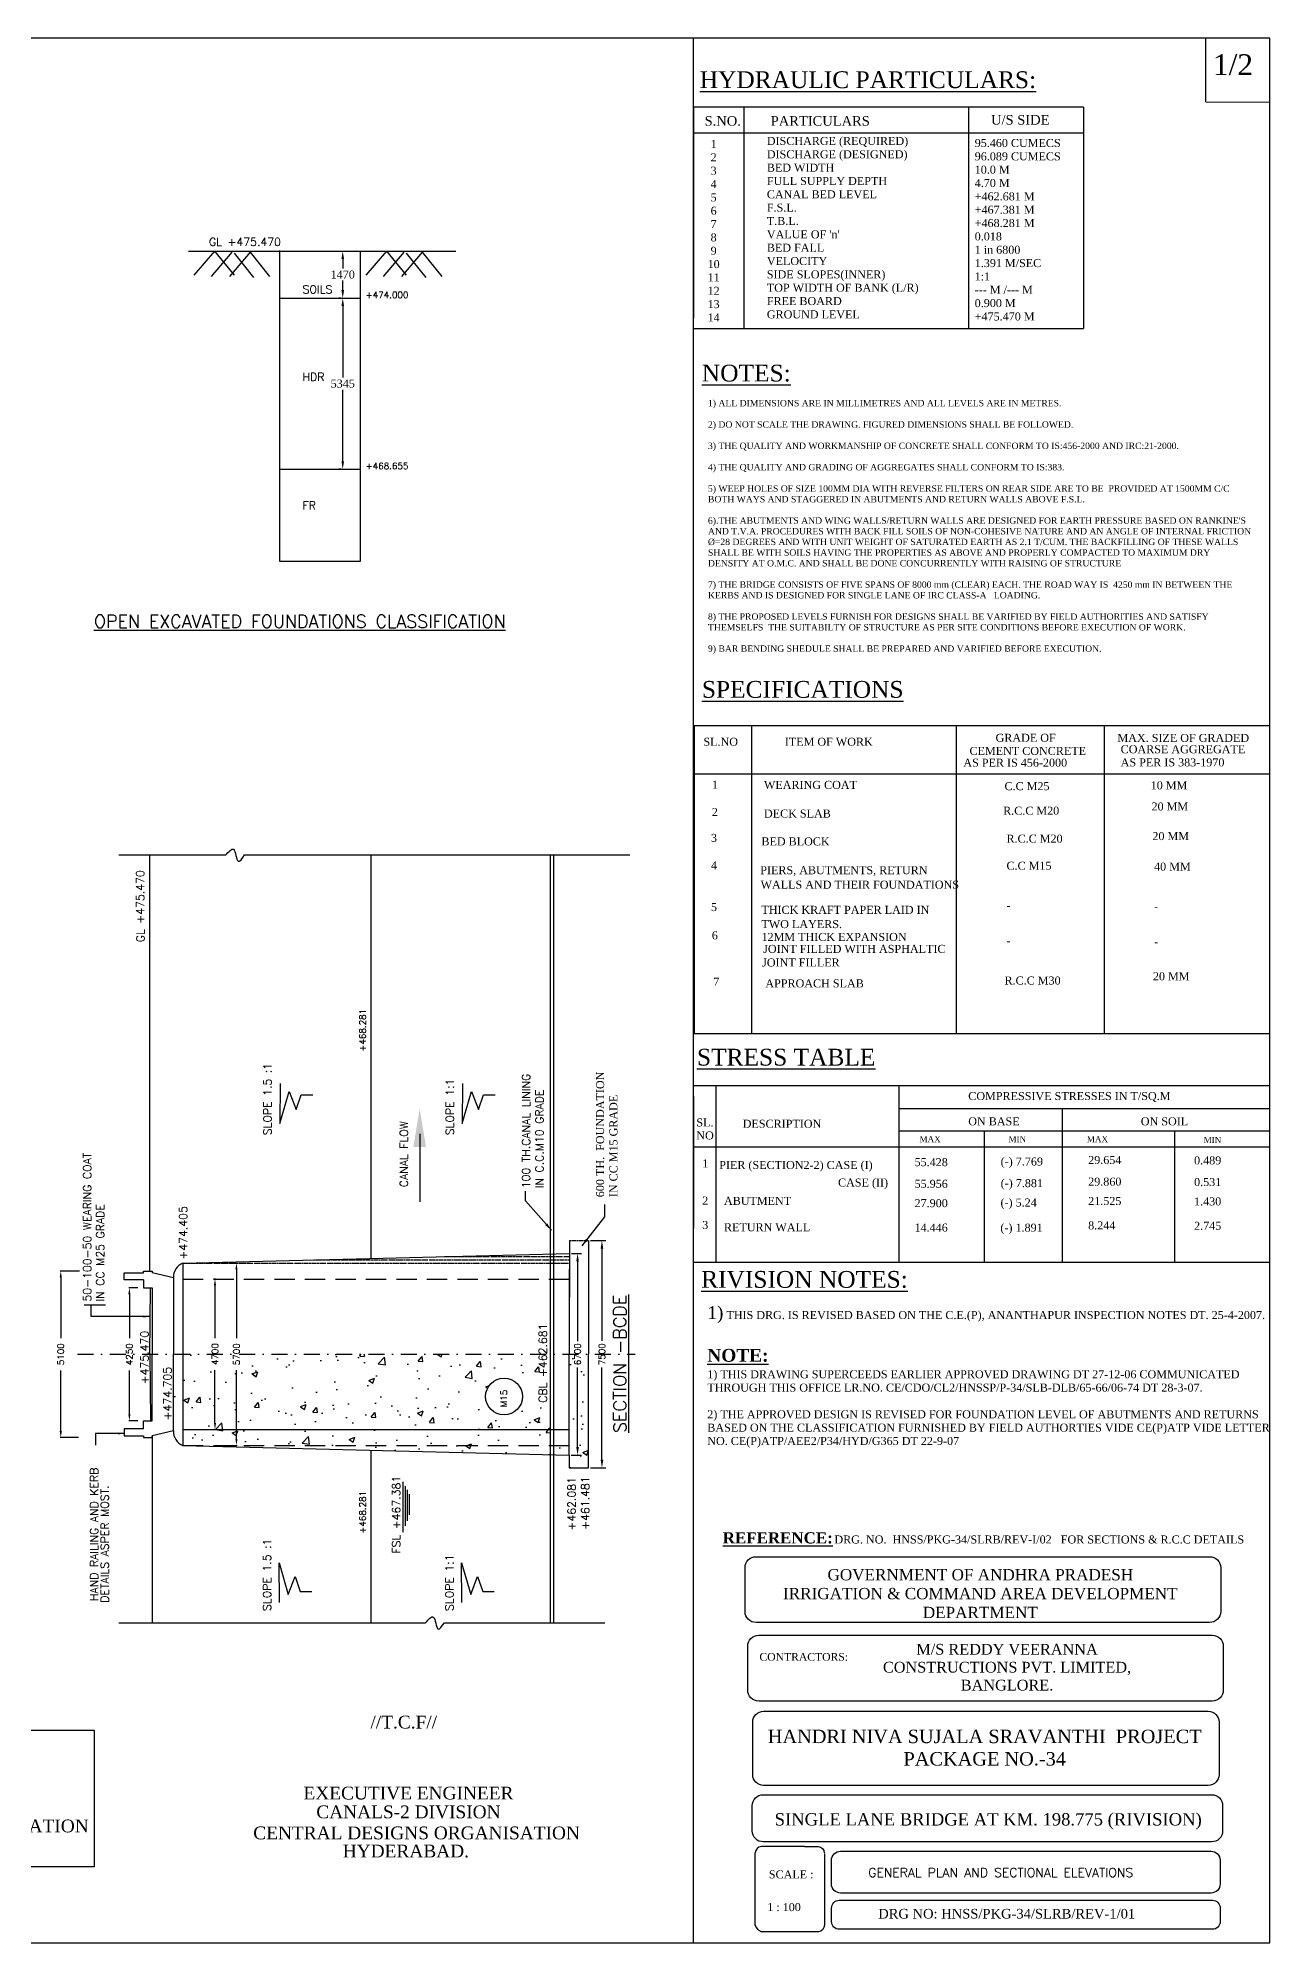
# Model space of a CAD drawing. Header units: millimetres. Extents: x -1426 to 1182, y 579 to 1915.
# Drawn here: x -674 to -290, y 1277 to 1872 of the extents above; entities that cross this region are included whole.
import ezdxf
from ezdxf.enums import TextEntityAlignment as Align

# ---------------------------------------------------------------- set-up
doc = ezdxf.new("R2010")
doc.units = ezdxf.units.MM
for name, pattern in [('DASHDOT', [1, 0.5, -0.25, 0, -0.25]), ('DASHDOTX2', [2, 1, -0.5, 0, -0.5]), ('HIDDEN', [9.525, 6.35, -3.175])]:
    doc.linetypes.add(name, pattern=pattern)
doc.layers.add('SHEET', color=3, linetype='Continuous')
doc.styles.add('ROMANS', font='romans')
doc.styles.add('ROMANT', font='romant')
doc.styles.get("Standard").update_dxf_attribs({"font": 'times.ttf'})
doc.styles.add('style1', font='romans.shx')
doc.styles.add('TIMES NEW ROMAN', font='times.ttf')
doc.dimstyles.new('ISO-25', dxfattribs={"dimtxt": 2.5, "dimasz": 2.5, "dimexe": 1.25, "dimexo": 0.625, "dimtad": 0, "dimtih": 1, "dimtoh": 1, "dimlfac": 100, "dimtxsty": 'TIMES NEW ROMAN', "dimcen": 2.5, "dimadec": 0, "dimazin": 0, "dimtfac": 1, "dimtmove": 0, "dimatfit": 3, "dimfxl": 1, "dimarcsym": 0})
doc.dimstyles.get("Standard").update_dxf_attribs({"dimtxt": 2, "dimasz": 2.5, "dimexe": 0.18, "dimexo": 0.18, "dimgap": 1.5, "dimtad": 0, "dimtih": 1, "dimtoh": 1, "dimdec": 0, "dimlfac": 100, "dimzin": 0, "dimdsep": 46, "dimtxsty": 'ROMANS', "dimcen": 0.09, "dimadec": 0, "dimazin": 0, "dimtfac": 1, "dimtdec": 0, "dimtofl": 0, "dimtmove": 1, "dimatfit": 1, "dimfxl": 1, "dimtolj": 1, "dimtzin": 0, "dimarcsym": 0})
doc.dimstyles.new('STANDARD$0', dxfattribs={"dimscale": 88.888889, "dimtxt": 0.02, "dimasz": 0.02, "dimexe": 0.1, "dimexo": 0.1, "dimgap": 0.09, "dimtad": 2, "dimtih": 1, "dimtoh": 1, "dimdec": 0, "dimzin": 1, "dimdsep": 46, "dimtxsty": 'Standard', "dimcen": 0.09, "dimadec": 0, "dimazin": 0, "dimtfac": 1, "dimtdec": 4, "dimtofl": 0, "dimtmove": 0, "dimatfit": 3, "dimfxl": 1, "dimtolj": 1, "dimtzin": 1, "dimarcsym": 0})
doc.dimstyles.new('STANDARD$7', dxfattribs={"dimtxt": 2, "dimasz": 2, "dimexe": 1.25, "dimexo": 0.625, "dimtad": 1, "dimdec": 0, "dimlfac": 0.5, "dimdsep": 46, "dimtxsty": 'Standard', "dimcen": 2.5, "dimadec": 0, "dimazin": 0, "dimtfac": 1, "dimtdec": 0, "dimtmove": 0, "dimatfit": 3, "dimfxl": 1, "dimtolj": 1, "dimtzin": 0, "dimarcsym": 0})
pattern_1 = [(50, (-1741.28, 115.57), (182.185, -15.939), [19.05, -209.55]), (355, (-1741.28, 115.57), (-35.243, 191.057), [15.24, -167.64]), (100.451, (-1726.1, 114.25), (146.943, 175.117), [16.19, -178.09]), (46.184, (-1741.28, 166.37), (271.08, -42.042), [28.575, -314.325]), (96.636, (-1718.7, 162.87), (237.404, 247.426), [24.285, -267.135]), (351.184, (-1741.28, 166.37), (237.405, 247.425), [22.86, -251.46]), (21, (-1715.88, 153.67), (151.615, -102.266), [19.05, -209.55]), (326, (-1715.88, 153.67), (61.802, 184.188), [15.24, -167.64]), (71.451, (-1703.24, 145.15), (213.416, 81.923), [16.19, -178.09]), (37.5, (-1741.28, 115.574), (3.0886, 84.555), [0, -165.608, 0, -170.18, 0, -168.275]), (7.5, (-1741.28, 115.57), (66.8197, 100.1806), [0, -97.028, 0, -161.798, 0, -64.135]), (327.5, (-1797.92, 115.574), (135.5906, -5.7287), [0, -63.5, 0, -198.12, 0, -262.89]), (317.5, (-1823.32, 115.57), (148.129, 25.4265), [0, -82.55, 0, -131.572, 0, -186.69])]

# ---------------------------------------------------------------- blocks, each defined once
blk = doc.blocks.new('*D78')
at = {"color": 0, "lineweight": -2, "transparency": 16777216}
for p, q in [((-661.6, 1486.59), (-667.6, 1486.59)), ((-667.42, 1484.59), (-667.42, 1465.61)), ((-667.42, 1436.59), (-667.42, 1455.56)), ((-661.85, 1434.59), (-667.6, 1434.59))]:
    blk.add_line(p, q, dxfattribs=at)
at = {"color": 0, "transparency": 16777216}
for points in [[(-667.75, 1484.59), (-667.08, 1484.59), (-667.42, 1486.59)], [(-667.75, 1436.59), (-667.08, 1436.59), (-667.42, 1434.59)]]:
    blk.add_solid(points, dxfattribs=at)
at = {"layer": 'Defpoints', "color": 0, "transparency": 16777216}
for p in [(-661.42, 1486.59), (-667.42, 1434.59), (-661.67, 1434.59)]:
    blk.add_point(p, dxfattribs=at)
at = {"color": 0, "transparency": 16777216, "insert": (-667.42, 1460.59), "char_height": 2, "attachment_point": 5, "rotation": 90, "style": 'ROMANS'}
blk.add_mtext('\\A1;5100', dxfattribs=at)
blk = doc.blocks.new('*D79')
at = {"color": 0, "lineweight": -2, "transparency": 16777216}
for p, q in [((-614.79, 1489.09), (-612.36, 1489.09)), ((-612.54, 1487.09), (-612.54, 1465.63)), ((-612.54, 1434.13), (-612.54, 1455.59)), ((-614.79, 1432.13), (-612.36, 1432.13))]:
    blk.add_line(p, q, dxfattribs=at)
at = {"color": 0, "transparency": 16777216}
for points in [[(-612.88, 1487.09), (-612.21, 1487.09), (-612.54, 1489.09)], [(-612.88, 1434.13), (-612.21, 1434.13), (-612.54, 1432.13)]]:
    blk.add_solid(points, dxfattribs=at)
at = {"layer": 'Defpoints', "color": 0, "transparency": 16777216}
for p in [(-614.85, 1489.09), (-612.54, 1489.09), (-614.85, 1432.13)]:
    blk.add_point(p, dxfattribs=at)
at = {"color": 0, "transparency": 16777216, "insert": (-612.54, 1460.61), "char_height": 2, "attachment_point": 5, "rotation": 90, "style": 'ROMANS'}
blk.add_mtext('\\A1;5700', dxfattribs=at)
blk = doc.blocks.new('*D80')
at = {"color": 0, "lineweight": -2, "transparency": 16777216}
for p, q in [((-619.73, 1484.13), (-619.07, 1484.13)), ((-619.25, 1482.13), (-619.25, 1465.66)), ((-619.25, 1439.13), (-619.25, 1455.61)), ((-619.73, 1437.13), (-619.07, 1437.13))]:
    blk.add_line(p, q, dxfattribs=at)
at = {"color": 0, "transparency": 16777216}
for points in [[(-619.58, 1482.13), (-618.91, 1482.13), (-619.25, 1484.13)], [(-619.58, 1439.13), (-618.91, 1439.13), (-619.25, 1437.13)]]:
    blk.add_solid(points, dxfattribs=at)
at = {"layer": 'Defpoints', "color": 0, "transparency": 16777216}
for p in [(-619.8, 1484.13), (-619.25, 1484.13), (-619.8, 1437.13)]:
    blk.add_point(p, dxfattribs=at)
at = {"color": 0, "transparency": 16777216, "insert": (-619.25, 1460.63), "char_height": 2, "attachment_point": 5, "rotation": 90, "style": 'ROMANS'}
blk.add_mtext('\\A1;4700', dxfattribs=at)
blk = doc.blocks.new('*D81')
at = {"color": 0, "lineweight": -2, "transparency": 16777216}
for p, q in [((-643.37, 1481.34), (-646.16, 1481.34)), ((-645.98, 1479.34), (-645.98, 1465.61)), ((-645.98, 1441.84), (-645.98, 1455.56)), ((-643.37, 1439.84), (-646.16, 1439.84))]:
    blk.add_line(p, q, dxfattribs=at)
at = {"color": 0, "transparency": 16777216}
for points in [[(-646.32, 1479.34), (-645.65, 1479.34), (-645.98, 1481.34)], [(-646.32, 1441.84), (-645.65, 1441.84), (-645.98, 1439.84)]]:
    blk.add_solid(points, dxfattribs=at)
at = {"layer": 'Defpoints', "color": 0, "transparency": 16777216}
for p in [(-645.98, 1481.34), (-643.31, 1481.34), (-643.31, 1439.84)]:
    blk.add_point(p, dxfattribs=at)
at = {"color": 0, "transparency": 16777216, "insert": (-645.98, 1460.59), "char_height": 2, "attachment_point": 5, "rotation": 90, "style": 'ROMANS'}
blk.add_mtext('\\A1;4250', dxfattribs=at)
blk = doc.blocks.new('*D149')
at = {"color": 0, "lineweight": -2, "transparency": 16777216}
for p, q in [((-578.71, 1805.21), (-578.09, 1805.21)), ((-579.34, 1802.71), (-579.34, 1799.76)), ((-579.34, 1793.01), (-579.34, 1795.96)), ((-579.96, 1790.51), (-580.59, 1790.51))]:
    blk.add_line(p, q, dxfattribs=at)
at = {"color": 0, "transparency": 16777216}
for points in [[(-579.75, 1802.71), (-578.92, 1802.71), (-579.34, 1805.21)], [(-579.75, 1793.01), (-578.92, 1793.01), (-579.34, 1790.51)]]:
    blk.add_solid(points, dxfattribs=at)
at = {"layer": 'Defpoints', "color": 0, "transparency": 16777216}
for p in [(-579.34, 1805.21), (-579.34, 1790.51), (-579.34, 1790.51)]:
    blk.add_point(p, dxfattribs=at)
at = {"color": 0, "transparency": 16777216, "insert": (-579.34, 1797.86), "char_height": 2.5, "attachment_point": 5, "style": 'TIMES NEW ROMAN'}
blk.add_mtext('1470', dxfattribs=at)
blk = doc.blocks.new('*D150')
at = {"color": 0, "lineweight": -2, "transparency": 16777216}
for p, q in [((-579.96, 1790.51), (-580.59, 1790.51)), ((-579.34, 1788.01), (-579.34, 1765.69)), ((-579.34, 1739.56), (-579.34, 1761.89)), ((-579.96, 1737.06), (-580.59, 1737.06))]:
    blk.add_line(p, q, dxfattribs=at)
at = {"color": 0, "transparency": 16777216}
for points in [[(-579.75, 1788.01), (-578.92, 1788.01), (-579.34, 1790.51)], [(-579.75, 1739.56), (-578.92, 1739.56), (-579.34, 1737.06)]]:
    blk.add_solid(points, dxfattribs=at)
at = {"layer": 'Defpoints', "color": 0, "transparency": 16777216}
for p in [(-579.34, 1790.51), (-579.34, 1737.06), (-579.34, 1737.06)]:
    blk.add_point(p, dxfattribs=at)
at = {"color": 0, "transparency": 16777216, "insert": (-579.34, 1763.79), "char_height": 2.5, "attachment_point": 5, "style": 'TIMES NEW ROMAN'}
blk.add_mtext('5345', dxfattribs=at)
blk = doc.blocks.new('A$C5CE42FFD')
at = {"insert": (-67.36, 16.46), "char_height": 3.36, "width": 83.9077, "attachment_point": 2}
blk.add_mtext('M/S REDDY VEERANNA CONSTRUCTIONS PVT. LIMITED, BANGLORE. ', dxfattribs=at)

msp = doc.modelspace()

# ---------------------------------------------------------------- hatches: boundary and pattern name
at = {"linetype": 'DASHDOTX2', "ltscale": 5}
h = msp.add_hatch(dxfattribs=at)
h.set_pattern_fill('AR-CONC', color=256, scale=0.1, style=0)
h.set_pattern_definition([(50, (0, 0), (18.21847, -1.59391), [1.905, -20.955]), (355, (0, 0), (-3.52428, 19.10566), [1.524, -16.764]), (100.451, (1.518, -0.133), (14.69425, 17.51167), [1.619, -17.809]), (46.1842, (0, 5.08), (27.1079, -4.20423), [2.8575, -31.4325]), (96.6356, (2.26, 4.73), (23.74042, 24.74256), [2.4285, -26.7135]), (351.184, (0, 5.08), (23.74046, 24.7425), [2.286, -25.146]), (21, (2.54, 3.81), (15.16149, -10.22655), [1.905, -20.955]), (326, (2.54, 3.81), (6.1802, 18.4188), [1.524, -16.764]), (71.4514, (3.803, 2.958), (21.34165, 8.19229), [1.619, -17.809]), (37.5, (0, 0), (0.30886, 8.455504), [0, -16.5608, 0, -17.018, 0, -16.8275]), (7.5, (0, 0), (6.681966, 10.01806), [0, -9.7028, 0, -16.1798, 0, -6.4135]), (327.5, (-5.664, 0), (13.55906, -0.572874), [0, -6.35, 0, -19.812, 0, -26.289]), (317.5, (-8.204, 0), (14.81292, 2.54265), [0, -8.255, 0, -13.1572, 0, -18.669])])
h.paths.add_polyline_path([(-629.24105, 1460.60918), (-629.24105, 1437.13122), (-514.53233, 1437.13122), (-514.53233, 1460.60918)])
h.paths.add_polyline_path([(-523.20726, 1447.38614, -1), (-534.71108, 1447.38614, -1)], flags=16)
h.paths.add_polyline_path([(-629.24105, 1460.60918), (-632.24105, 1460.60918), (-632.22334, 1436.69783, 0.318230354), (-629.24105, 1432.13122)])
h.paths.add_polyline_path([(-629.24105, 1437.13122), (-629.24105, 1432.13122), (-514.53233, 1432.13122), (-514.53233, 1437.13122)])
h.paths.add_polyline_path([(-629.24105, 1432.13122), (-514.53233, 1429.27959), (-514.53233, 1432.13122)])
h.paths.add_polyline_path([(-502.53233, 1460.60918), (-508.56417, 1460.60918), (-508.56422, 1460.53382), (-508.56422, 1429.13122), (-508.56422, 1425.13122), (-502.53233, 1425.13122)])
h.paths.add_polyline_path([(-513.53233, 1432.13122), (-513.53233, 1429.25473), (-508.56422, 1429.13122), (-508.56422, 1432.13122)])
h.paths.add_polyline_path([(-508.56422, 1437.13122), (-513.53233, 1437.13122), (-513.53233, 1432.13122), (-508.56422, 1432.13122)])
h.paths.add_polyline_path([(-614.0444, 1456.58537), (-614.0444, 1464.63299), (-611.0444, 1464.63299), (-611.0444, 1456.58537)], flags=9)
h.paths.add_polyline_path([(-620.74683, 1456.60741), (-620.74683, 1464.65503), (-617.74683, 1464.65503), (-617.74683, 1456.60741)], flags=9)
h.paths.add_polyline_path([(-527.53852, 1443.88932), (-527.53852, 1450.31789), (-530.53852, 1450.31789), (-530.53852, 1443.88932)], flags=8)
h.paths.add_polyline_path([(-514.97187, 1445.17534), (-514.97187, 1473.092), (-518.72187, 1473.092), (-518.72187, 1445.17534)], flags=9)
h.paths.add_polyline_path([(-507.49303, 1456.63299), (-507.49303, 1464.58537), (-504.49303, 1464.58537), (-504.49303, 1456.63299)], flags=9)
h = msp.add_hatch()
h.set_pattern_fill('AR-CONC', color=256, style=0)
h.set_pattern_definition(pattern_1)
h.paths.add_polyline_path([(-570.97294, 1460.60918), (-629.24105, 1460.60918), (-629.24105, 1437.13122), (-570.97294, 1437.13122)])
h.paths.add_polyline_path([(-591.36789, 1441.63423, -1), (-591.36789, 1453.13805, -1)], flags=16)
h.paths.add_polyline_path([(-570.97294, 1437.13122), (-629.24105, 1437.13122), (-629.24105, 1432.13122), (-570.97294, 1432.13122)])
h.paths.add_polyline_path([(-629.24105, 1432.13122), (-576.94104, 1429.43958), (-576.94104, 1432.13122)])
h.paths.add_polyline_path([(-620.74683, 1456.60741), (-620.74683, 1464.65503), (-617.74683, 1464.65503), (-617.74683, 1456.60741)], flags=9)
h.paths.add_polyline_path([(-614.0444, 1456.58537), (-614.0444, 1464.63299), (-611.0444, 1464.63299), (-611.0444, 1456.58537)], flags=9)
h.paths.add_polyline_path([(-589.94723, 1443.88932), (-589.94723, 1450.31789), (-592.94723, 1450.31789), (-592.94723, 1443.88932)], flags=8)
h.paths.add_polyline_path([(-577.38059, 1445.17534), (-577.38059, 1471.42534), (-581.13059, 1471.42534), (-581.13059, 1445.17534)], flags=9)
h = msp.add_hatch()
h.set_pattern_fill('AR-CONC', color=256, style=0)
h.set_pattern_definition(pattern_1)
h.paths.add_polyline_path([(-570.97294, 1460.60918), (-629.24105, 1460.60918), (-629.24105, 1437.13122), (-570.97294, 1437.13122)])
h.paths.add_polyline_path([(-591.36789, 1441.63423, -1), (-591.36789, 1453.13805, -1)], flags=16)
h.paths.add_polyline_path([(-570.97294, 1437.13122), (-629.24105, 1437.13122), (-629.24105, 1432.13122), (-570.97294, 1432.13122)])
h.paths.add_polyline_path([(-629.24105, 1432.13122), (-576.94104, 1429.43958), (-576.94104, 1432.13122)])
h.paths.add_polyline_path([(-620.74683, 1456.60741), (-620.74683, 1464.65503), (-617.74683, 1464.65503), (-617.74683, 1456.60741)], flags=9)
h.paths.add_polyline_path([(-614.0444, 1456.58537), (-614.0444, 1464.63299), (-611.0444, 1464.63299), (-611.0444, 1456.58537)], flags=9)
h.paths.add_polyline_path([(-589.94723, 1443.88932), (-589.94723, 1450.31789), (-592.94723, 1450.31789), (-592.94723, 1443.88932)], flags=8)
h.paths.add_polyline_path([(-577.38059, 1445.17534), (-577.38059, 1471.42534), (-581.13059, 1471.42534), (-581.13059, 1445.17534)], flags=9)
h = msp.add_hatch()
h.set_pattern_fill('AR-CONC', color=256, scale=0.75, style=0)
h.set_pattern_definition([(50, (-1741.28, 115.57), (136.6385, -11.954), [14.2875, -157.1625]), (355, (-1741.28, 115.57), (-26.432, 143.292), [11.43, -125.73]), (100.451, (-1729.89, 114.58), (110.207, 131.338), [12.143, -133.567]), (46.184, (-1741.28, 153.67), (203.31, -31.532), [21.431, -235.744]), (96.636, (-1724.34, 151.05), (178.053, 185.57), [18.214, -200.351]), (351.184, (-1741.28, 153.67), (178.053, 185.57), [17.145, -188.595]), (21, (-1722.23, 144.15), (113.711, -76.699), [14.287, -157.162]), (326, (-1722.23, 144.15), (46.352, 138.141), [11.43, -125.73]), (71.451, (-1712.75, 137.76), (160.062, 61.442), [12.143, -133.567]), (37.5, (-1741.28, 115.574), (2.3165, 63.4163), [0, -124.206, 0, -127.635, 0, -126.2062]), (7.5, (-1741.28, 115.574), (50.1147, 75.1354), [0, -72.771, 0, -121.3485, 0, -48.1013]), (327.5, (-1783.76, 115.574), (101.693, -4.2966), [0, -47.625, 0, -148.59, 0, -197.1675]), (317.5, (-1802.81, 115.57), (111.097, 19.07), [0, -61.9125, 0, -98.679, 0, -140.0175])])
h.paths.add_polyline_path([(-629.24105, 1432.13122), (-576.94104, 1428.19304), (-576.94104, 1432.13122)])

# ---------------------------------------------------------------- linework, layer by layer
for p, q in [((-289.73557, 1871.72662), (-1425.53329, 1871.72662)), ((-469.73557, 1276.72662), (-469.73557, 1871.72662)), ((-309.73557, 1851.85162), (-309.73557, 1871.72662)), ((-289.73557, 1276.72662), (-289.73557, 1871.72662)), ((-309.73557, 1851.85162), (-289.73557, 1851.75552)), ((-469.73557, 1850.1484), (-469.73557, 1784.22408)), ((-347.93693, 1850.1484), (-469.73557, 1850.1484)), ((-454.01429, 1850.1484), (-454.01429, 1781.04425)), ((-383.8762, 1850.1484), (-383.8762, 1781.04425)), ((-347.93693, 1850.1484), (-347.93693, 1781.04425)), ((-347.93693, 1842.05931), (-469.73557, 1842.05931)), ((-627.53133, 1805.21404), (-597.79392, 1805.21404)), ((-619.40511, 1805.21404), (-625.86911, 1797.66099)), ((-614.01844, 1804.8553), (-620.48244, 1797.30226)), ((-619.40511, 1805.21404), (-613.30022, 1797.66099)), ((-608.27267, 1804.8553), (-614.73667, 1797.30226)), ((-613.30022, 1804.49657), (-607.19533, 1796.94352)), ((-612.64817, 1805.21404), (-573.75503, 1805.21404)), ((-608.27267, 1804.8553), (-602.16778, 1797.30226)), ((-599.08722, 1805.32871), (-599.08722, 1708.36404)), ((-573.75503, 1708.36404), (-573.75503, 1805.21404)), ((-573.75503, 1805.21404), (-544.01762, 1805.21404)), ((-565.62881, 1805.21404), (-572.09281, 1797.66099)), ((-560.24215, 1804.8553), (-566.70615, 1797.30226)), ((-565.62881, 1805.21404), (-559.52392, 1797.66099)), ((-554.49637, 1804.8553), (-560.96037, 1797.30226)), ((-559.52392, 1804.49657), (-553.41904, 1796.94352)), ((-554.49637, 1804.8553), (-548.39148, 1797.30226)), ((-599.08722, 1790.51404), (-573.75503, 1790.51404)), ((-469.73557, 1781.04425), (-347.93693, 1781.04425)), ((-599.08722, 1737.06404), (-573.75503, 1737.06404)), ((-599.08722, 1708.36404), (-573.75503, 1708.36404)), ((-469.73557, 1656.99724), (-289.73557, 1656.99724)), ((-469.56931, 1656.99724), (-469.56931, 1560.78169)), ((-451.6887, 1656.99724), (-451.6887, 1560.78169)), ((-387.71067, 1656.99724), (-387.71067, 1560.78169)), ((-341.50929, 1656.99724), (-341.50929, 1560.78169)), ((-469.73557, 1641.87105), (-289.73557, 1641.87105)), ((-649.28922, 1616.56148), (-615.86411, 1616.56148)), ((-639.59157, 1486.63122), (-639.59157, 1616.56148)), ((-610.00835, 1616.56148), (-489.63258, 1616.56148)), ((-570.53233, 1616.58999), (-570.53233, 1490.52386)), ((-514.53233, 1616.58999), (-514.53233, 1376.76806)), ((-513.53233, 1616.58999), (-513.53233, 1376.76806)), ((-469.56931, 1560.78169), (-289.73557, 1560.78169)), ((-598.86663, 1545.17027), (-598.96945, 1532.68601)), ((-598.96945, 1532.68601), (-596.07628, 1542.65027)), ((-596.07628, 1542.65027), (-593.93628, 1537.01434)), ((-593.93628, 1537.01434), (-592.3361, 1541.68308)), ((-592.3361, 1541.68308), (-588.7148, 1541.65325)), ((-541.89703, 1545.17027), (-541.99986, 1532.68601)), ((-541.99986, 1532.68601), (-539.10668, 1542.65027)), ((-539.10668, 1542.65027), (-536.96668, 1537.01434)), ((-536.96668, 1537.01434), (-535.36651, 1541.68308)), ((-535.36651, 1541.68308), (-531.7452, 1541.65325)), ((-469.73557, 1544.58684), (-289.73557, 1544.58684)), ((-469.73557, 1541.19483), (-469.73557, 1500.02118)), ((-469.73557, 1541.19483), (-469.73557, 1500.02118)), ((-462.75344, 1544.58684), (-462.75344, 1489.38294)), ((-405.64461, 1544.58684), (-405.64461, 1489.38294)), ((-405.64461, 1537.33479), (-289.73557, 1537.33479)), ((-354.52742, 1489.38294), (-354.52742, 1537.33479)), ((-405.64461, 1530.37141), (-289.73557, 1530.37141)), ((-379.03566, 1530.37141), (-379.03566, 1489.38294)), ((-319.51564, 1530.37141), (-319.51564, 1489.38294)), ((-469.90184, 1525.37141), (-289.73557, 1525.37141)), ((-508.53789, 1496.08714), (-508.56422, 1460.53382)), ((-502.53233, 1496.08714), (-502.53233, 1460.6114)), ((-501.90733, 1496.08714), (-497.12094, 1496.08714)), ((-498.37094, 1493.58714), (-498.37094, 1464.75799)), ((-629.24105, 1489.08714), (-508.54089, 1492.04091)), ((-629.24105, 1489.08714), (-629.24105, 1432.13122)), ((-513.53234, 1489.08714), (-513.53234, 1432.13122)), ((-507.91585, 1492.08714), (-504.74303, 1492.08714)), ((-505.99303, 1489.58714), (-505.99303, 1464.71037)), ((-469.90184, 1489.38294), (-289.73557, 1489.38294)), ((-647.59105, 1486.03714), (-641.59105, 1486.03714)), ((-647.59105, 1483.83714), (-647.59105, 1486.03714)), ((-641.59105, 1483.83714), (-647.59105, 1483.83714)), ((-641.59105, 1486.58714), (-638.84105, 1486.58714)), ((-641.59105, 1486.03714), (-641.59105, 1486.58714)), ((-641.59105, 1483.83714), (-641.59105, 1481.33714)), ((-638.84105, 1486.58714), (-638.84105, 1486.03714)), ((-632.24105, 1484.5168), (-638.84105, 1486.03714)), ((-632.24105, 1484.5168), (-632.24105, 1460.60918)), ((-508.56422, 1487.13122), (-508.56422, 1460.53382)), ((-660.06793, 1476.03588), (-653.48868, 1476.03588)), ((-657.89924, 1472.38697), (-657.89924, 1476.03588)), ((-641.59105, 1481.33714), (-638.84105, 1481.33714)), ((-639.59184, 1460.58714), (-639.34105, 1481.33714)), ((-638.84105, 1481.33714), (-638.84105, 1460.58714)), ((-632.24105, 1481.33714), (-632.24105, 1460.58714)), ((-639.59184, 1460.58714), (-639.34105, 1439.83714)), ((-638.84105, 1439.83714), (-638.84105, 1460.58714)), ((-632.22334, 1436.69783), (-632.24105, 1460.60918)), ((-510.5581, 1460.6114), (-510.55812, 1460.63991)), ((-510.5581, 1460.6114), (-510.55812, 1460.58288)), ((-508.56421, 1460.60918), (-508.56423, 1460.63696)), ((-508.56421, 1460.60918), (-508.56423, 1460.5814)), ((-508.56422, 1429.13122), (-508.56422, 1460.60918)), ((-502.53233, 1425.13122), (-502.53233, 1460.6114)), ((-505.99303, 1431.63122), (-505.99303, 1456.50799)), ((-498.37094, 1427.63122), (-498.37094, 1456.46037)), ((-641.59105, 1437.33714), (-647.59105, 1437.33714)), ((-647.59105, 1437.33714), (-647.59105, 1435.13714)), ((-647.59105, 1435.13714), (-641.59105, 1435.13714)), ((-641.59105, 1439.83714), (-638.84105, 1439.83714)), ((-641.59105, 1437.33714), (-641.59105, 1439.83714)), ((-641.59105, 1435.13714), (-641.59105, 1434.58714)), ((-641.59105, 1434.58714), (-638.84105, 1434.58714)), ((-632.22334, 1436.69783), (-638.84105, 1435.13714)), ((-638.84105, 1434.58714), (-638.84105, 1435.13714)), ((-638.84105, 1435.13714), (-638.84105, 1376.73954)), ((-629.24105, 1437.13122), (-508.54677, 1437.13122)), ((-629.24105, 1432.13122), (-508.56422, 1429.13122)), ((-570.53233, 1430.67174), (-570.53233, 1376.76806)), ((-508.56422, 1429.13122), (-508.56422, 1425.13122)), ((-507.93922, 1429.13122), (-504.74303, 1429.13122)), ((-501.90733, 1425.13122), (-497.12094, 1425.13122)), ((-560.53233, 1420.7153), (-560.53233, 1405.02081)), ((-559.85074, 1419.37869), (-559.85074, 1406.9933)), ((-559.25434, 1418.20916), (-559.25434, 1408.59383)), ((-558.57275, 1416.87255), (-558.57275, 1410.42299)), ((-599.12813, 1383.01111), (-599.23096, 1395.49537)), ((-599.23096, 1395.49537), (-596.33778, 1385.53112)), ((-542.15854, 1383.01111), (-542.26136, 1395.49537)), ((-542.26136, 1395.49537), (-539.36819, 1385.53112)), ((-596.33778, 1385.53112), (-594.19779, 1391.16704)), ((-594.19779, 1391.16704), (-592.59761, 1386.4983)), ((-592.59761, 1386.4983), (-588.9763, 1386.52813)), ((-539.36819, 1385.53112), (-537.22819, 1391.16704)), ((-537.22819, 1391.16704), (-535.62801, 1386.4983)), ((-535.62801, 1386.4983), (-532.00671, 1386.52813)), ((-649.28922, 1376.73954), (-615.86411, 1376.73954)), ((-615.86411, 1376.73954), (-553.4554, 1376.73954)), ((-547.59963, 1376.73954), (-497.51292, 1376.73954)), ((-764.13395, 1343.22431), (-656.96508, 1343.22431)), ((-656.96508, 1343.22431), (-656.96508, 1300.4483)), ((-428.85181, 1304.64906), (-428.85181, 1282.23945)), ((-656.96508, 1300.4483), (-764.13395, 1300.4483)), ((-1425.53329, 1276.72662), (-289.73557, 1276.72662))]:
    msp.add_line(p, q)
at = {"linetype": 'DASHDOT', "ltscale": 0.5}
for p, q in [((-508.53789, 1496.08714), (-502.53233, 1496.08714)), ((-629.24105, 1489.08714), (-508.54307, 1489.08714)), ((-588.37804, 1490.08714), (-508.54233, 1490.08714)), ((-547.51502, 1491.08714), (-508.54159, 1491.08714))]:
    msp.add_line(p, q, dxfattribs=at)
at = {"linetype": 'HIDDEN'}
for p, q in [((-629.24105, 1484.08714), (-508.54678, 1484.08714)), ((-629.24105, 1432.13122), (-508.54307, 1432.13122)), ((-508.56422, 1425.13122), (-502.53233, 1425.13122))]:
    msp.add_line(p, q, dxfattribs=at)
at = {"linetype": 'DASHDOTX2', "ltscale": 5}
msp.add_line((-662.17218, 1460.60918), (-488.03583, 1460.60918), dxfattribs=at)
at = {"color": 7}
for p, q in [((-450.50805, 1282.17877), (-450.50805, 1304.85804)), ((-435.13617, 1306.78986), (-448.57623, 1306.78986)), ((-430.6942, 1280.21504), (-448.57623, 1280.21504))]:
    msp.add_line(p, q, dxfattribs=at)
msp.add_lwpolyline([(-555.2998, 1529.40746), (-555.2998, 1508.23287)])
for points in [[(-450.2147, 1397.34961), (-308.57752, 1397.34961, -0.414213562), (-305.11328, 1393.88537), (-305.11328, 1380.26215, -0.414213562), (-308.57752, 1376.79791), (-450.2147, 1376.79791, -0.414213562), (-453.67894, 1380.26215), (-453.67894, 1393.88537, -0.414213562)], [(-449.39386, 1372.82963), (-307.75668, 1372.82963, -0.414213562), (-304.29244, 1369.36539), (-304.29244, 1355.74218, -0.414213562), (-307.75668, 1352.27794), (-449.39386, 1352.27794, -0.414213562), (-452.8581, 1355.74218), (-452.8581, 1369.36539, -0.414213562)], [(-447.88206, 1349.06952), (-308.98741, 1349.06952, -0.414213562), (-305.59025, 1345.67236), (-305.59025, 1329.33595, -0.414213562), (-308.98741, 1325.93879), (-447.88206, 1325.93879, -0.414213562), (-451.27922, 1329.33595), (-451.27922, 1345.67236, -0.414213562)], [(-447.99174, 1323.01354), (-307.93963, 1323.01354, -0.414213562), (-304.51416, 1319.58807), (-304.51416, 1311.70983, -0.414213562), (-307.93963, 1308.28436), (-447.99174, 1308.28436, -0.414213562), (-451.41721, 1311.70983), (-451.41721, 1319.58807, -0.414213562)], [(-423.84943, 1305.38341), (-308.10389, 1305.38341, -0.414213562), (-305.27292, 1302.55244), (-305.27292, 1295.14126, -0.414213562), (-308.10389, 1292.31029), (-423.84943, 1292.31029, -0.414213562), (-426.6804, 1295.14126), (-426.6804, 1302.55244, -0.414213562)], [(-424.26065, 1290.02503), (-307.66581, 1290.02503, -0.414213562), (-305.25949, 1287.61871), (-305.25949, 1283.38615, -0.414213562), (-307.66581, 1280.97983), (-424.26065, 1280.97983, -0.414213562), (-426.66697, 1283.38615), (-426.66697, 1287.61871, -0.414213562)]]:
    msp.add_lwpolyline(points, format="xyb", close=True)
for points in [[(-435.13617, 1306.78986), (-430.85209, 1306.78986, -0.414213562), (-428.92028, 1304.85804)], [(-428.85267, 1282.25454, -0.368140093), (-430.74949, 1280.20814)]]:
    msp.add_lwpolyline(points, format="xyb", dxfattribs=at)
msp.add_circle((-528.95917, 1447.38614), 5.75191)
for centre, start, end in [((-627.508, 1484.69823), 111.54759314, 182.1581909), ((-627.508, 1436.52013), 177.8418091, 248.45240686)]:
    msp.add_arc(centre, 4.71869, start, end)
for centre, radius, start, end in [((-448.57623, 1304.85804), 1.93182, 90, 180), ((-447.36591, 1283.38829), 3.36689, 200.31574062, 249.7662947)]:
    msp.add_arc(centre, radius, start, end, dxfattribs=at)
for points in [[(-615.86411, 1616.56148), (-613.4892, 1618.34938), (-611.96748, 1614.58017), (-610.00835, 1616.56148)], [(-553.4554, 1376.73954), (-551.08049, 1378.52744), (-549.55876, 1374.75823), (-547.59963, 1376.73954)]]:
    msp.add_spline(points, degree=3)
for points in [[(-557.28105, 1525.36309), (-555.2998, 1537.2506), (-553.31854, 1525.36309)], [(-498.78761, 1493.58714), (-497.95427, 1493.58714), (-498.37094, 1496.08714)], [(-506.4097, 1489.58714), (-505.57637, 1489.58714), (-505.99303, 1492.08714)], [(-506.4097, 1431.63122), (-505.57637, 1431.63122), (-505.99303, 1429.13122)], [(-498.78761, 1427.63122), (-497.95427, 1427.63122), (-498.37094, 1425.13122)]]:
    msp.add_solid(points)

# ---------------------------------------------------------------- block references
msp.add_blockref('A$C5CE42FFD', (-304.48364, 1353.66702))

# ---------------------------------------------------------------- texts
for s, height, p in [('%%UHYDRAULIC PARTICULARS:', 5.25, (-467.83232, 1856.10527)), ('%%UNOTES:', 5.25, (-467.17434, 1764.45962)), ('%%USPECIFICATIONS', 5.25, (-467.17434, 1665.66574)), ('GRADE OF', 2.5, (-375.41492, 1651.91831)), ('MAX. SIZE OF GRADED', 2.5, (-337.35131, 1651.8739)), ('SL.NO', 2.5, (-466.68648, 1650.67868)), ('ITEM OF WORK', 2.5, (-441.26052, 1650.67868)), ('CEMENT CONCRETE', 2.5, (-383.55896, 1647.81195)), ('COARSE AGGREGATE', 2.5, (-336.3512, 1648.33211)), ('AS PER IS 456-2000', 2.5, (-385.48851, 1644.14227)), ('AS PER IS 383-1970', 2.5, (-336.3512, 1644.23092)), ('1', 2.5, (-464.04916, 1637.26256)), ('WEARING COAT', 2.5, (-447.76821, 1637.20381)), ('C.C M25', 2.5, (-372.63138, 1636.80859)), ('10 MM', 2.5, (-326.97191, 1637.07207)), ('2', 2.5, (-464.05546, 1628.75577)), ('DECK SLAB', 2.5, (-447.76825, 1628.24547)), ('R.C.C M20', 2.5, (-373.05919, 1629.13857)), ('20 MM', 2.5, (-326.70824, 1630.45597)), ('3', 2.5, (-464.31913, 1620.64891)), ('BED BLOCK ', 2.5, (-448.55942, 1619.5506)), ('R.C.C M20', 2.5, (-372.00449, 1620.41462)), ('20 MM', 2.5, (-326.44456, 1621.20507)), ('4', 2.5, (-464.31913, 1612.07142)), ('PIERS, ABUTMENTS, RETURN ', 2.5, (-448.92399, 1610.55341)), ('C.C M15', 2.5, (-372.00449, 1611.95416)), ('40 MM', 2.5, (-325.91721, 1611.69068)), ('WALLS AND THEIR FOUNDATIONS', 2.5, (-448.8231, 1606.03536)), ('5', 2.5, (-464.31913, 1599.03823)), ('THICK KRAFT PAPER LAID IN ', 2.5, (-448.55942, 1598.17397)), ('-', 2.5, (-372.00449, 1599.57863)), ('TWO LAYERS.', 2.5, (-448.55942, 1593.72261)), ('-', 2.5, (-325.91721, 1599.31515)), ('6', 2.5, (-464.05546, 1590.19726)), ('12MM THICK EXPANSION', 2.5, (-448.53657, 1589.71351)), ('-', 2.5, (-372.00449, 1588.50548)), ('-', 2.5, (-325.91721, 1588.242)), ('JOINT FILLER', 2.5, (-448.34294, 1581.73551)), ('JOINT FILLED WITH ASPHALTIC', 2.5, (-448.0147, 1585.98029)), ('7', 2.5, (-463.62392, 1575.71122)), ('APPROACH SLAB', 2.5, (-447.33672, 1575.20092)), ('R.C.C M30', 2.5, (-372.62765, 1576.09402)), ('20 MM', 2.5, (-326.2767, 1577.41143)), ('%%USTRESS TABLE', 5.25, (-468.69738, 1550.76802)), ('COMPRESSIVE STRESSES IN T/SQ.M', 2.5, (-383.95237, 1540.00581)), ('NO', 2.5, (-468.90082, 1527.7105)), ('SL.', 2.5, (-468.90082, 1531.75812)), ('DESCRIPTION           ', 2.5, (-454.40765, 1531.36363)), ('ON BASE', 2.5, (-383.95237, 1532.10439)), ('ON SOIL', 2.5, (-330.06026, 1532.10439)), ('MAX', 1.875, (-399.17076, 1526.84632)), ('MIN ', 1.875, (-371.38695, 1526.84632)), ('MAX ', 1.875, (-346.90419, 1526.84632)), ('MIN ', 1.875, (-310.42726, 1526.5994)), ('1', 2.5, (-467.05047, 1518.98274, -0.00006)), ('PIER (SECTION2-2) CASE (I)', 2.5, (-461.75159, 1518.46963)), ('55.428', 2.5, (-400.73538, 1519.35903, -0.00006)), ('(-) 7.769', 2.5, (-373.83078, 1519.55639, -0.00006)), ('29.654', 2.5, (-346.50317, 1520.03338, -0.00006)), ('0.489', 2.5, (-313.4204, 1519.90615, -0.00006)), (' CASE (II)', 2.5, (-425.57372, 1512.98578)), ('55.956', 2.5, (-400.73538, 1512.59845, -0.00006)), ('(-) 7.881', 2.5, (-373.83078, 1512.79581, -0.00006)), ('29.860', 2.5, (-346.50317, 1513.2728, -0.00006)), ('0.531', 2.5, (-313.4204, 1513.14556, -0.00006)), ('2', 2.5, (-467.05047, 1507.35794)), ('ABUTMENT ', 2.5, (-460.25456, 1507.2709, -0.00006)), ('27.900', 2.5, (-400.73539, 1506.54936)), ('(-) 5.24', 2.5, (-373.8787, 1506.74673)), ('21.525', 2.5, (-346.50317, 1507.22371)), ('1.430', 2.5, (-313.4204, 1507.09648)), ('3', 2.5, (-467.05048, 1499.73681, 0.00006)), ('RETURN WALL', 2.5, (-460.25457, 1499.00999, 0.00006)), ('14.446', 2.5, (-400.73539, 1498.92823, 0.00006)), ('(-) 1.891', 2.5, (-373.91623, 1498.89029, 0.00006)), ('8.244', 2.5, (-346.50317, 1499.60258, 0.00006)), ('2.745', 2.5, (-313.4204, 1499.47535, 0.00006)), ('%%URIVISION NOTES:', 5.25, (-467.38075, 1481.3618)), ('//T.C.F//', 4, (-570.69092, 1343.69913)), ('EXECUTIVE ENGINEER', 4, (-591.61771, 1321.53167)), ('CENTRAL DESIGNS ORGANISATION', 4, (-760.72211, 1311.25849)), ('CANALS-2 DIVISION', 4, (-587.5911, 1315.65141)), ('SINGLE LANE BRIDGE AT KM. 198.775 (RIVISION)', 3.85, (-444.43442, 1313.40019)), ('CENTRAL DESIGNS ORGANISATION', 4, (-607.29088, 1309.08019)), ('HYDERABAD.', 4, (-579.34378, 1303.42153)), ('1 : 100', 2.5, (-446.74715, 1286.65906))]:
    msp.add_text(s, height=height).set_placement(p)
for s, height, style, p in [('+474.000', 2, 'ROMANS', (-572.19578, 1790.51404)), ('+468.655', 2, 'ROMANS', (-572.19578, 1737.06404)), ('%%UOPEN EXCAVATED FOUNDATIONS CLASSIFICATION', 4, 'ROMANT', (-657.05105, 1687.5498))]:
    msp.add_text(s, height=height, dxfattribs=dict(style=style)).set_placement(p)
at = {"style": 'ROMANS'}
for s, height, rotation, p in [('GL +475.470', 2.5, 90.20483911, (-641.29181, 1589.30527)), ('+468.281', 2, 90, (-572.15381, 1555.108)), ('SLOPE 1.5 :1', 2.5, 90, (-601.58977, 1528.98295)), ('SLOPE 1:1', 2.5, 90, (-544.62017, 1528.98295)), ('50-100-50 WEARING COAT', 2.5, 90, (-657.89924, 1477.05028)), ('IN CC M25 GRADE', 2.5, 90, (-653.85162, 1477.05028)), ('+474.405', 2.5, 90, (-627.92993, 1490.15242)), ('+475.470', 2.5, 90, (-640.00178, 1451.19983)), ('CBL +462.681', 2.5, 90, (-515.59687, 1445.4432)), ('+474.705', 2.5, 90, (-632.83944, 1439.94431)), ('M15 ', 2, 90, (-528.03852, 1444.00836)), ('HAND RAILING AND KERB', 2.5, 90, (-655.76772, 1383.50711)), ('DETAILS ASPER MOST.', 2.5, 90, (-652.45138, 1382.98908)), ('+468.281', 2, 90, (-572.15381, 1404.53291)), ('FSL +467.381', 2.5, 90, (-561.37457, 1398.32125)), ('+462.081', 2.5, 90, (-506.58847, 1405.52353)), ('+461.481', 2.5, 90, (-502.32415, 1405.74316)), ('SLOPE 1.5 :1', 2.5, 90, (-601.74113, 1380.3889)), ('SLOPE 1:1', 2.5, 90, (-544.77154, 1380.3889))]:
    msp.add_text(s, height=height, rotation=rotation, dxfattribs=at).set_placement(p)
at = {"style": 'ROMANT'}
for s, height, p in [('CANAL FLOW', 2.5, (-558.97026, 1523.12754)), ('%%uSECTION -BCDE', 4, (-490.79855, 1457.62054))]:
    msp.add_text(s, height=height, rotation=90, dxfattribs=at).set_placement(p, align=Align.CENTER)
for s, insert, char_height, width, attachment_point in [('1/2', (-307.54182, 1866.67273), 6.5, 15.1844, 1), ('S.NO.', (-460.64101, 1845.83492), 3, 20.7339, 5), ('PARTICULARS', (-430.17997, 1845.83492), 3, 41.6739746, 5), ('U/S SIDE', (-367.70765, 1846.18148), 3, 29.624, 5), ('    1\\P    2\\P    3\\P    4\\P    5\\P    6\\P    7\\P    8\\P    9\\P   10\\P   11\\P   12\\P   13\\P   14 ', (-468.21093, 1839.89208), 2.5, 14.1966, 1), ("\\PDISCHARGE (REQUIRED)\\PDISCHARGE (DESIGNED)\\PBED WIDTH\\PFULL SUPPLY DEPTH\\PCANAL BED LEVEL\\PF.S.L.\\PT.B.L.\\PVALUE OF 'n'\\PBED FALL \\PVELOCITY\\PSIDE SLOPES(INNER)\\PTOP WIDTH OF BANK (L/R)\\PFREE BOARD\\PGROUND LEVEL ", (-446.86961, 1845.01469), 2.5, 54.8233, 1), ('\\P95.460 CUMECS\\P96.089 CUMECS\\P10.0 M\\P4.70 M\\P+462.681 M\\P+467.381 M\\P+468.281 M\\P0.018\\P1 in 6800\\P1.391 M/SEC\\P1:1\\P--- M /--- M\\P0.900 M\\P+475.470 M', (-381.94567, 1844.37461), 2.5, 35.9444444, 1), ("1) ALL DIMENSIONS ARE IN MILLIMETRES AND ALL LEVELS ARE IN METRES.\\P\\P2) DO NOT SCALE THE DRAWING. FIGURED DIMENSIONS SHALL BE FOLLOWED.\\P\\P3) THE QUALITY AND WORKMANSHIP OF CONCRETE SHALL CONFORM TO IS:456-2000 AND IRC:21-2000. \\P\\P4) THE QUALITY AND GRADING OF AGGREGATES SHALL CONFORM TO IS:383.\\P\\P5) WEEP HOLES OF SIZE 100MM DIA WITH REVERSE FILTERS ON REAR SIDE ARE TO BE  PROVIDED AT 1500MM C/C BOTH WAYS AND STAGGERED IN ABUTMENTS AND RETURN WALLS ABOVE F.S.L.\\P\\P6).THE ABUTMENTS AND WING WALLS/RETURN WALLS ARE DESIGNED FOR EARTH PRESSURE BASED ON RANKINE'S AND T.V.A. PROCEDURES WITH BACK FILL SOILS OF NON-COHESIVE NATURE AND AN ANGLE OF INTERNAL FRICTION %%C=28 DEGREES AND WITH UNIT WEIGHT OF SATURATED EARTH AS 2.1 T/CUM. THE BACKFILLING OF THESE WALLS SHALL BE WITH SOILS HAVING THE PROPERTIES AS ABOVE AND PROPERLY COMPACTED TO MAXIMUM DRY DENSITY AT O.M.C. AND SHALL BE DONE CONCURRENTLY WITH RAISING OF STRUCTURE\\P\\P7) THE BRIDGE CONSISTS OF FIVE SPANS OF 8000 mm (CLEAR) EACH. THE ROAD WAY IS  4250 mm IN BETWEEN THE KERBS AND IS DESIGNED FOR SINGLE LANE OF IRC CLASS-A   LOADING.\\P\\P8) THE PROPOSED LEVELS FURNISH FOR DESIGNS SHALL BE VARIFIED BY FIELD AUTHORITIES AND SATISFY THEMSELFS  THE SUITABILTY OF STRUCTURE AS PER SITE CONDITIONS BEFORE EXECUTION OF WORK.\\P\\P9) BAR BENDING SHEDULE SHALL BE PREPARED AND VARIFIED BEFORE EXECUTION.", (-465.26503, 1758.7022), 2, 170, 1), ('1){\\H0.625x; THIS DRG. IS REVISED BASED ON THE C.E.(P), ANANTHAPUR INSPECTION NOTES DT. 25-4-2007.\\P}\\P{\\fTimes New Roman|b1|i0|c0|p18;\\LNOTE:\\P\\fTimes New Roman|b0|i0|c0|p18;\\H0.625x;\\l1) THIS DRAWING SUPERCEEDS EARLIER APPROVED DRAWING DT 27-12-06 COMMUNICATED THROUGH THIS OFFICE LR.NO. CE/CDO/CL2/HNSSP/P-34/SLB-DLB/65-66/06-74 DT 28-3-07.\\P\\P2) THE APPROVED DESIGN IS REVISED FOR FOUNDATION LEVEL OF ABUTMENTS AND RETURNS BASED ON THE CLASSIFICATION FURNISHED BY FIELD AUTHORTIES VIDE CE(P)ATP VIDE LETTER NO. CE(P)ATP/AEE2/P34/HYD/G365 DT 22-9-07}', (-465.47144, 1475.60438), 4, 175.217443, 1), ('{\\fTimes New Roman|b1|i0|c0|p18;\\LREFERENCE:}', (-460.64524, 1404.99894), 3.5, 92, 1), ('DRG. NO.  HNSS/PKG-34/SLRB/REV-I/02   FOR SECTIONS & R.C.C DETAILS', (-425.76408, 1403.99894), 2.5, 130.5, 1), ('HANDRI NIVA SUJALA SRAVANTHI  PROJECT\\PPACKAGE NO.-34', (-378.81853, 1343.32978), 4.2, 180, 2), ('SCALE :', (-446.23968, 1299.37591), 2.5, 25.272, 1), ('{\\Fromans.shx|c1;GENERAL PLAN\\Fromans.shx|c0; AND \\Fromans.shx|c1;SECTIONAL ELEVATION\\Fromans.shx|c0;S\\Fromans.shx|c1; }', (-415.17669, 1300.12365), 2.830968, 111.1817851, 1)]:
    msp.add_mtext(s, dxfattribs=dict(insert=insert, char_height=char_height, width=width, attachment_point=attachment_point))
at = {"char_height": 2.5, "width": 44.67, "attachment_point": 1, "style": 'style1'}
for s, insert in [('GL +475.470', (-621.12667, 1809.30763)), ('SOILS', (-591.90031, 1794.48358)), ('HDR', (-591.90031, 1767.14725)), ('FR', (-591.90031, 1726.99175))]:
    msp.add_mtext(s, dxfattribs=dict(at, insert=insert))
at = {"char_height": 2.5, "width": 185.4762, "attachment_point": 1, "rotation": 90, "style": 'ROMANS'}
for s, insert in [('100 TH.CANAL LINING\\PIN C.C.M10 GRADE', (-523.33566, 1512.43531)), ('{\\fTimes New Roman|b0|i0|c0|p18;600 TH.  FOUNDATION \\PIN CC M15 GRADE}', (-500.20507, 1509.663))]:
    msp.add_mtext(s, dxfattribs=dict(at, insert=insert))
at = {"char_height": 2, "attachment_point": 5, "rotation": 90, "style": 'ROMANS'}
for s, insert in [('6700', (-505.99303, 1460.60918)), ('7500', (-498.37094, 1460.60918))]:
    msp.add_mtext(s, dxfattribs=dict(at, insert=insert))
at = {"layer": 'SHEET', "color": 7}
msp.add_text('DRG NO: HNSS/PKG-34/SLRB/REV-1/01', height=3.0079035, dxfattribs=at).set_placement((-412.08696, 1284.34116))
for s, insert, char_height, width, attachment_point in [('GOVERNMENT OF ANDHRA PRADESH\\PIRRIGATION & COMMAND AREA DEVELOPMENT DEPARTMENT', (-380.18475, 1385.83782), 3.53871, 136.012937, 5), ('CONTRACTORS:', (-449.18133, 1366.05069), 2.4063228, 35.8252135, 4)]:
    msp.add_mtext(s, dxfattribs=dict(at, insert=insert, char_height=char_height, width=width, attachment_point=attachment_point))

# ---------------------------------------------------------------- dimensions: what is measured, and where the dimension line sits
dim = msp.add_linear_dim(base=(-579.33586, 1790.51404), p1=(-579.33586, 1805.21404), p2=(-579.33586, 1790.51404), angle=90, dimstyle='ISO-25')
dim.commit()
dim.dimension.update_dxf_attribs({"geometry": '*D149', "text_midpoint": (-579.33586, 1797.86404)})
dim = msp.add_linear_dim(base=(-579.33586, 1737.06404), p1=(-579.33586, 1790.51404), p2=(-579.33586, 1737.06404), angle=90, dimstyle='ISO-25', override={"dimtmove": 1})
dim.commit()
dim.dimension.update_dxf_attribs({"geometry": '*D150', "text_midpoint": (-579.33586, 1763.78904)})
for base, p1, p2, text, dimstyle, override, picture, middle in [((-612.5444, 1489.08714), (-614.8518, 1432.13122), (-614.8518, 1489.08714), '5700', 'STANDARD$0', {"dimscale": 1, "dimtxt": 2, "dimasz": 2, "dimexe": 0.18, "dimexo": 0.0625, "dimgap": 1.5, "dimtad": 0, "dimtih": 0, "dimtoh": 0, "dimdec": 4, "dimzin": 0, "dimtxsty": 'ROMANS', "dimtmove": 2, "dimtzin": 0}, '*D79', (-612.5444, 1460.60918)), ((-667.41722, 1434.58714), (-661.41722, 1486.58714), (-661.66722, 1434.58714), '5100', 'Standard', {"dimtxt": 2, "dimasz": 2, "dimtih": 0, "dimtoh": 0}, '*D78', (-667.41722, 1460.58714)), ((-619.24683, 1484.13122), (-619.79621, 1437.13122), (-619.79621, 1484.13122), '4700', 'STANDARD$0', {"dimscale": 1, "dimtxt": 2, "dimasz": 2, "dimexe": 0.18, "dimexo": 0.0625, "dimgap": 1.5, "dimtad": 0, "dimtih": 0, "dimtoh": 0, "dimdec": 4, "dimzin": 0, "dimtxsty": 'ROMANS', "dimtmove": 2, "dimtzin": 0}, '*D80', (-619.24683, 1460.63122)), ((-645.98359, 1481.33714), (-643.30505, 1439.83714), (-643.30505, 1481.33714), '4250', 'STANDARD$0', {"dimscale": 1, "dimtxt": 2, "dimasz": 2, "dimexe": 0.18, "dimexo": 0.0625, "dimgap": 1.5, "dimtad": 0, "dimtih": 0, "dimtoh": 0, "dimdec": 4, "dimzin": 0, "dimtxsty": 'ROMANS', "dimtmove": 2, "dimtzin": 0}, '*D81', (-645.98359, 1460.58714))]:
    dim = msp.add_linear_dim(base=base, p1=p1, p2=p2, angle=90, text=text, dimstyle=dimstyle, override=override)
    dim.commit()
    dim.dimension.update_dxf_attribs({"geometry": picture, "text_midpoint": middle})

# ---------------------------------------------------------------- leaders
for points, dimstyle, override in [([(-514.1511, 1499.33195), (-522.20697, 1508.48074), (-522.20697, 1511.54827)], 'ISO-25', {"dimgap": 0.625, "dimtad": 0}), ([(-639.6231, 1472.38697), (-657.89924, 1472.38697)], 'STANDARD$7', {"dimexe": 0.18, "dimexo": 0.0625, "dimgap": 1.5, "dimtad": 0, "dimdec": 4, "dimlfac": 1, "dimzin": 0, "dimtxsty": 'ROMANS', "dimcen": 0.09, "dimtdec": 4, "dimtofl": 0, "dimtmove": 2}), ([(-647.59105, 1435.84976), (-656.59723, 1435.84976), (-656.59723, 1432.15453)], 'STANDARD$7', {"dimexe": 0.18, "dimexo": 0.0625, "dimgap": 1.5, "dimtad": 0, "dimdec": 4, "dimlfac": 1, "dimzin": 0, "dimtxsty": 'ROMANS', "dimcen": 0.09, "dimtdec": 4, "dimtofl": 0, "dimtmove": 2})]:
    msp.add_leader(points, dimstyle=dimstyle, override=override)
msp.add_leader([(-504.58129, 1494.44265), (-497.49672, 1503.5583), (-497.49672, 1507.35615)], dimstyle='ISO-25')

doc.saveas('drawing.dxf')
